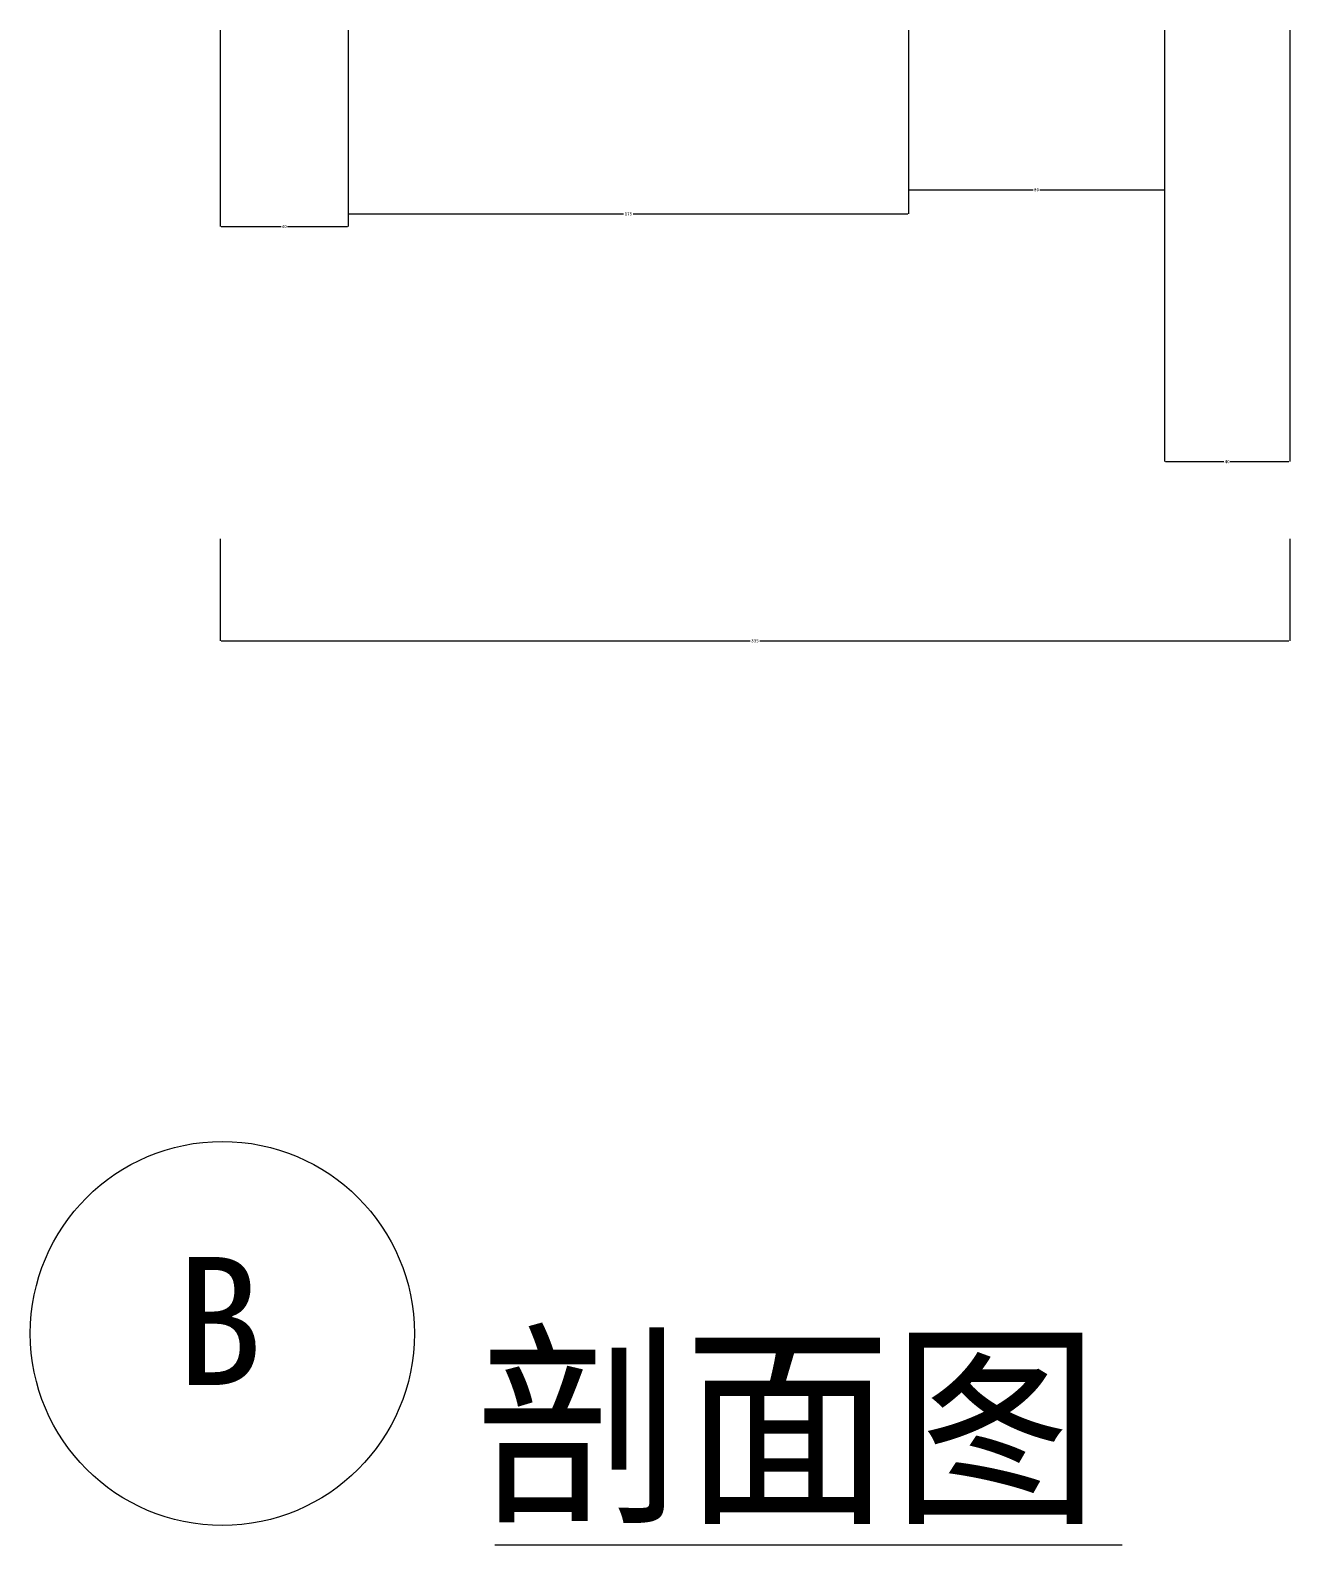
# Model space of a CAD drawing. Header units: metres. Extents: x 38 to 3506, y 780 to 4811.
# Drawn here: x 3045.5 to 3438.9, y 780.1 to 1253.3 of the extents above; entities that cross this region are included whole.
import ezdxf

# ---------------------------------------------------------------- set-up
doc = ezdxf.new("R2010")
doc.units = ezdxf.units.M
doc.layers.add('3', color=3, linetype='Continuous')
doc.layers.add('TEXT', color=3, linetype='Continuous')
doc.dimstyles.get("Standard").update_dxf_attribs({"dimtxt": 2.5, "dimasz": 2.5, "dimexe": 1.25, "dimexo": 0.625, "dimtad": 1, "dimcen": 2.5, "dimazin": 3, "dimtfac": 1, "dimtmove": 0, "dimatfit": 3})

# ---------------------------------------------------------------- blocks, each defined once
blk = doc.blocks.new('*D33')
for p, q in [((3399.84, 1253.3), (3399.84, 1118.52)), ((3438.94, 1253.3), (3438.94, 1118.52)), ((3400.09, 1118.52), (3418.39, 1118.52)), ((3420.39, 1118.52), (3438.69, 1118.52))]:
    blk.add_line(p, q)
at = {"layer": 'Defpoints'}
for p in [(3399.84, 1253.3), (3438.94, 1253.3), (3399.84, 1118.52)]:
    blk.add_point(p, dxfattribs=at)
at = {"layer": '3', "insert": (3419.39, 1118.52), "char_height": 1, "attachment_point": 5}
blk.add_mtext('40', dxfattribs=at)
blk = doc.blocks.new('*D34')
for p, q in [((3104.84, 1094.37), (3104.84, 1062.57)), ((3438.94, 1094.37), (3438.94, 1062.57)), ((3105.09, 1062.57), (3270.39, 1062.57)), ((3273.39, 1062.57), (3438.69, 1062.57))]:
    blk.add_line(p, q)
at = {"layer": 'Defpoints'}
for p in [(3104.84, 1094.37), (3438.94, 1094.37), (3104.84, 1062.57)]:
    blk.add_point(p, dxfattribs=at)
at = {"layer": '3', "insert": (3271.89, 1062.57), "char_height": 1, "attachment_point": 5}
blk.add_mtext('335', dxfattribs=at)
blk = doc.blocks.new('*D38')
for p, q in [((3144.84, 1253.3), (3144.84, 1195.99)), ((3319.84, 1253.3), (3319.84, 1195.99)), ((3145.09, 1195.99), (3230.84, 1195.99)), ((3233.84, 1195.99), (3319.59, 1195.99))]:
    blk.add_line(p, q)
at = {"layer": 'Defpoints'}
for p in [(3144.84, 1253.3), (3319.84, 1253.3), (3144.84, 1195.99)]:
    blk.add_point(p, dxfattribs=at)
at = {"layer": '3', "insert": (3232.34, 1195.99), "char_height": 1, "attachment_point": 5}
blk.add_mtext('175', dxfattribs=at)
blk = doc.blocks.new('*D39')
for p, q in [((3104.84, 1253.3), (3104.84, 1191.99)), ((3144.84, 1253.3), (3144.84, 1191.99)), ((3105.09, 1191.99), (3123.84, 1191.99)), ((3125.84, 1191.99), (3144.59, 1191.99))]:
    blk.add_line(p, q)
at = {"layer": 'Defpoints'}
for p in [(3104.84, 1253.3), (3144.84, 1253.3), (3104.84, 1191.99)]:
    blk.add_point(p, dxfattribs=at)
at = {"layer": '3', "insert": (3124.84, 1191.99), "char_height": 1, "attachment_point": 5}
blk.add_mtext('40', dxfattribs=at)
blk = doc.blocks.new('*D40')
for p, q in [((3319.84, 1253.3), (3319.84, 1203.49)), ((3399.84, 1253.3), (3399.84, 1203.49)), ((3320.09, 1203.49), (3358.84, 1203.49)), ((3360.84, 1203.49), (3399.59, 1203.49))]:
    blk.add_line(p, q)
at = {"layer": 'Defpoints'}
for p in [(3319.84, 1253.3), (3399.84, 1253.3), (3319.84, 1203.49)]:
    blk.add_point(p, dxfattribs=at)
at = {"layer": '3', "insert": (3359.84, 1203.49), "char_height": 1, "attachment_point": 5}
blk.add_mtext('80', dxfattribs=at)

msp = doc.modelspace()

# ---------------------------------------------------------------- linework, layer by layer
at = {"layer": 'TEXT'}
msp.add_line((3190.66, 780.12), (3386.58, 780.12), dxfattribs=at)
msp.add_circle((3105.48, 846.12), 60, dxfattribs=at)

# ---------------------------------------------------------------- texts
for s, height, p in [('B', 40, (3090.85, 830.03)), ('剖面图', 50, (3184.53, 792.07))]:
    msp.add_text(s, height=height, dxfattribs=at).set_placement(p)

# ---------------------------------------------------------------- dimensions: what is measured, and where the dimension line sits
at = {"layer": '3'}
for base, p1, p2, picture, middle in [((3104.84, 1191.99), (3104.84, 1253.3), (3144.84, 1253.3), '*D39', (3124.84, 1191.99)), ((3144.84, 1195.99), (3144.84, 1253.3), (3319.84, 1253.3), '*D38', (3232.34, 1195.99)), ((3319.84, 1203.49), (3319.84, 1253.3), (3399.84, 1253.3), '*D40', (3359.84, 1203.49))]:
    dim = msp.add_linear_dim(base=base, p1=p1, p2=p2, dimstyle='Standard', dxfattribs=at)
    dim.commit()
    dim.dimension.update_dxf_attribs({"geometry": picture, "text_midpoint": middle})
for base, p1, p2, text, picture, middle in [((3399.84, 1118.52), (3399.84, 1253.3), (3438.94, 1253.3), '40', '*D33', (3419.39, 1118.52)), ((3104.84, 1062.57), (3104.84, 1094.37), (3438.94, 1094.37), '335', '*D34', (3271.89, 1062.57))]:
    dim = msp.add_linear_dim(base=base, p1=p1, p2=p2, text=text, dimstyle='Standard', dxfattribs=at)
    dim.commit()
    dim.dimension.update_dxf_attribs({"geometry": picture, "text_midpoint": middle})

doc.saveas('drawing.dxf')
